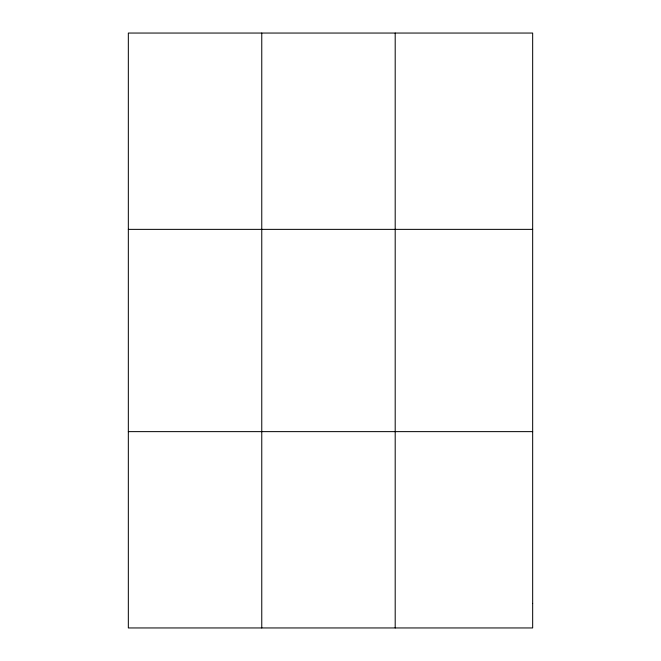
<?xml version="1.0" encoding="UTF-8"?>
<svg xmlns="http://www.w3.org/2000/svg" width="661" height="661" viewBox="0 0 661 661"><rect width="100%" height="100%" fill="white"/><g stroke="black" fill="none" stroke-linecap="round" stroke-linejoin="round"><path stroke-width="0.99" d="M261.764 627.95L261.764 33.05M395.195 627.95L395.195 33.05M128.333 229.367L532.667 229.367M128.333 431.633L532.667 431.633M532.667 603.41L532.667 627.95L128.333 627.95L128.333 33.05L532.667 33.05L532.667 603.41"/></g></svg>
